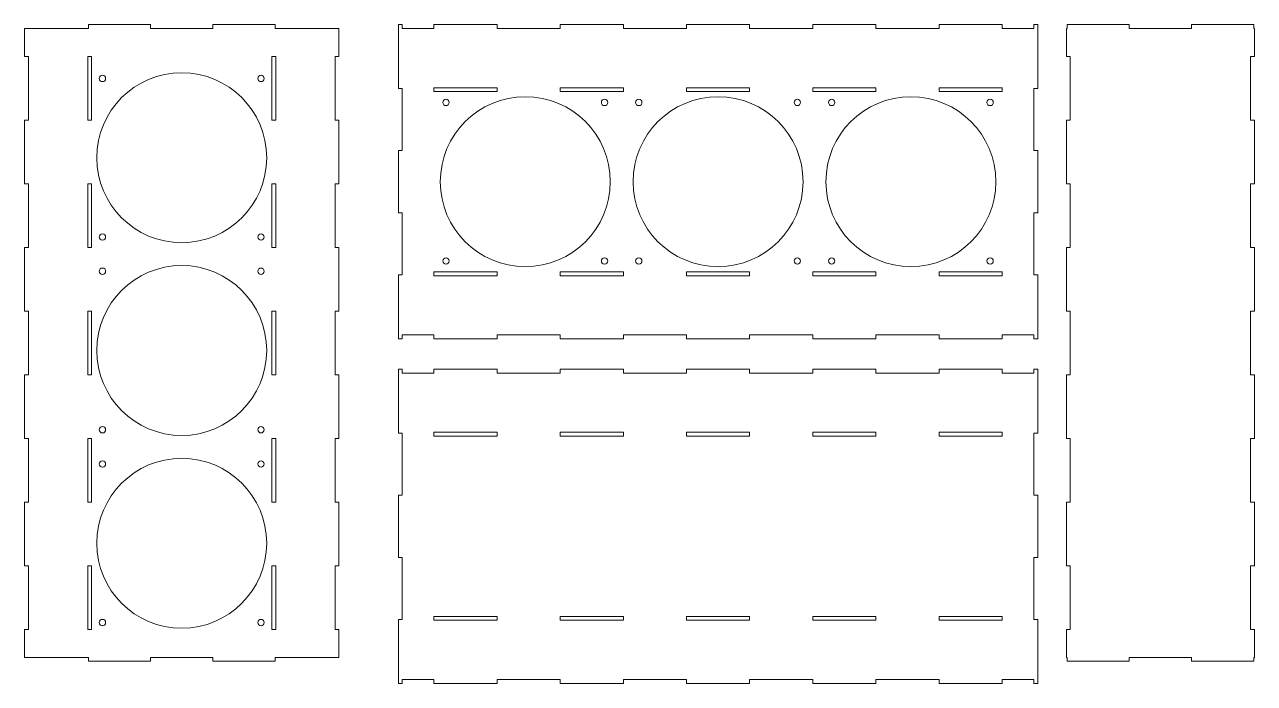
# Model space of a CAD drawing. Header units: millimetres. Extents: x -1160 to -143, y -819 to 758.
# Drawn here: x -1160 to -191, y -291 to 229 of the extents above; entities that cross this region are included whole.
import ezdxf

# ---------------------------------------------------------------- set-up
doc = ezdxf.new("R2010")
doc.units = ezdxf.units.MM
doc.header["$MEASUREMENT"] = 0
doc.layers.add('Layer 1', color=7, linetype='Continuous')

msp = doc.modelspace()

# ---------------------------------------------------------------- linework, layer by layer
at = {"layer": 'Layer 1', "color": 1, "lineweight": 18}
for points, knots in [([(-1160.3478, -270.3737), (-1160.3478, -270.3737), (-1110.0324, -270.3737), (-1110.0324, -270.3737), (-1110.0324, -270.3737), (-1110.0324, -273.3737), (-1110.0324, -273.3737), (-1110.0324, -273.3737), (-1060.987, -273.3737), (-1060.987, -273.3737), (-1060.987, -273.3737), (-1060.987, -270.3737), (-1060.987, -270.3737), (-1060.987, -270.3737), (-1011.9416, -270.3737), (-1011.9416, -270.3737), (-1011.9416, -270.3737), (-1011.9416, -273.3737), (-1011.9416, -273.3737), (-1011.9416, -273.3737), (-962.8962, -273.3737), (-962.8962, -273.3737), (-962.8962, -273.3737), (-962.8962, -270.3737), (-962.8962, -270.3737), (-962.8962, -270.3737), (-912.5808, -270.3737), (-912.5808, -270.3737), (-912.5808, -270.3737), (-912.5808, -248.2737), (-912.5808, -248.2737), (-912.5808, -248.2737), (-915.5808, -248.2737), (-915.5808, -248.2737), (-915.5808, -248.2737), (-915.5808, -198.0737), (-915.5808, -198.0737), (-915.5808, -198.0737), (-912.5808, -198.0737), (-912.5808, -198.0737), (-912.5808, -198.0737), (-912.5808, -147.8737), (-912.5808, -147.8737), (-912.5808, -147.8737), (-915.5808, -147.8737), (-915.5808, -147.8737), (-915.5808, -147.8737), (-915.5808, -97.6737), (-915.5808, -97.6737), (-915.5808, -97.6737), (-912.5808, -97.6737), (-912.5808, -97.6737), (-912.5808, -97.6737), (-912.5808, -47.4737), (-912.5808, -47.4737), (-912.5808, -47.4737), (-915.5808, -47.4737), (-915.5808, -47.4737), (-915.5808, -47.4737), (-915.5808, 2.7263), (-915.5808, 2.7263), (-915.5808, 2.7263), (-912.5808, 2.7263), (-912.5808, 2.7263), (-912.5808, 2.7263), (-912.5808, 52.9263), (-912.5808, 52.9263), (-912.5808, 52.9263), (-915.5808, 52.9263), (-915.5808, 52.9263), (-915.5808, 52.9263), (-915.5808, 103.1263), (-915.5808, 103.1263), (-915.5808, 103.1263), (-912.5808, 103.1263), (-912.5808, 103.1263), (-912.5808, 103.1263), (-912.5808, 153.3263), (-912.5808, 153.3263), (-912.5808, 153.3263), (-915.5808, 153.3263), (-915.5808, 153.3263), (-915.5808, 153.3263), (-915.5808, 203.5263), (-915.5808, 203.5263), (-915.5808, 203.5263), (-912.5808, 203.5263), (-912.5808, 203.5263), (-912.5808, 203.5263), (-912.5808, 225.6263), (-912.5808, 225.6263), (-912.5808, 225.6263), (-962.8962, 225.6263), (-962.8962, 225.6263), (-962.8962, 225.6263), (-962.8962, 228.6263), (-962.8962, 228.6263), (-962.8962, 228.6263), (-1011.9416, 228.6263), (-1011.9416, 228.6263), (-1011.9416, 228.6263), (-1011.9416, 225.6263), (-1011.9416, 225.6263), (-1011.9416, 225.6263), (-1060.987, 225.6263), (-1060.987, 225.6263), (-1060.987, 225.6263), (-1060.987, 228.6263), (-1060.987, 228.6263), (-1060.987, 228.6263), (-1110.0324, 228.6263), (-1110.0324, 228.6263), (-1110.0324, 228.6263), (-1110.0324, 225.6263), (-1110.0324, 225.6263), (-1110.0324, 225.6263), (-1160.3478, 225.6263), (-1160.3478, 225.6263), (-1160.3478, 225.6263), (-1160.3478, 203.5263), (-1160.3478, 203.5263), (-1160.3478, 203.5263), (-1157.3478, 203.5263), (-1157.3478, 203.5263), (-1157.3478, 203.5263), (-1157.3478, 153.3263), (-1157.3478, 153.3263), (-1157.3478, 153.3263), (-1160.3478, 153.3263), (-1160.3478, 153.3263), (-1160.3478, 153.3263), (-1160.3478, 103.1263), (-1160.3478, 103.1263), (-1160.3478, 103.1263), (-1157.3478, 103.1263), (-1157.3478, 103.1263), (-1157.3478, 103.1263), (-1157.3478, 52.9263), (-1157.3478, 52.9263), (-1157.3478, 52.9263), (-1160.3478, 52.9263), (-1160.3478, 52.9263), (-1160.3478, 52.9263), (-1160.3478, 2.7263), (-1160.3478, 2.7263), (-1160.3478, 2.7263), (-1157.3478, 2.7263), (-1157.3478, 2.7263), (-1157.3478, 2.7263), (-1157.3478, -47.4737), (-1157.3478, -47.4737), (-1157.3478, -47.4737), (-1160.3478, -47.4737), (-1160.3478, -47.4737), (-1160.3478, -47.4737), (-1160.3478, -97.6737), (-1160.3478, -97.6737), (-1160.3478, -97.6737), (-1157.3478, -97.6737), (-1157.3478, -97.6737), (-1157.3478, -97.6737), (-1157.3478, -147.8737), (-1157.3478, -147.8737), (-1157.3478, -147.8737), (-1160.3478, -147.8737), (-1160.3478, -147.8737), (-1160.3478, -147.8737), (-1160.3478, -198.0737), (-1160.3478, -198.0737), (-1160.3478, -198.0737), (-1157.3478, -198.0737), (-1157.3478, -198.0737), (-1157.3478, -198.0737), (-1157.3478, -248.2737), (-1157.3478, -248.2737), (-1157.3478, -248.2737), (-1160.3478, -248.2737), (-1160.3478, -248.2737), (-1160.3478, -248.2737), (-1160.3478, -270.3737), (-1160.3478, -270.3737)], [0, 0, 0, 0, 0.01666667, 0.01666667, 0.01666667, 0.03333333, 0.03333333, 0.03333333, 0.05, 0.05, 0.05, 0.06666667, 0.06666667, 0.06666667, 0.08333333, 0.08333333, 0.08333333, 0.1, 0.1, 0.1, 0.11666667, 0.11666667, 0.11666667, 0.13333333, 0.13333333, 0.13333333, 0.15, 0.15, 0.15, 0.16666667, 0.16666667, 0.16666667, 0.18333333, 0.18333333, 0.18333333, 0.2, 0.2, 0.2, 0.21666667, 0.21666667, 0.21666667, 0.23333333, 0.23333333, 0.23333333, 0.25, 0.25, 0.25, 0.26666667, 0.26666667, 0.26666667, 0.28333333, 0.28333333, 0.28333333, 0.3, 0.3, 0.3, 0.31666667, 0.31666667, 0.31666667, 0.33333333, 0.33333333, 0.33333333, 0.35, 0.35, 0.35, 0.36666667, 0.36666667, 0.36666667, 0.38333333, 0.38333333, 0.38333333, 0.4, 0.4, 0.4, 0.41666667, 0.41666667, 0.41666667, 0.43333333, 0.43333333, 0.43333333, 0.45, 0.45, 0.45, 0.46666667, 0.46666667, 0.46666667, 0.48333333, 0.48333333, 0.48333333, 0.5, 0.5, 0.5, 0.51666667, 0.51666667, 0.51666667, 0.53333333, 0.53333333, 0.53333333, 0.55, 0.55, 0.55, 0.56666667, 0.56666667, 0.56666667, 0.58333333, 0.58333333, 0.58333333, 0.6, 0.6, 0.6, 0.61666667, 0.61666667, 0.61666667, 0.63333333, 0.63333333, 0.63333333, 0.65, 0.65, 0.65, 0.66666667, 0.66666667, 0.66666667, 0.68333333, 0.68333333, 0.68333333, 0.7, 0.7, 0.7, 0.71666667, 0.71666667, 0.71666667, 0.73333333, 0.73333333, 0.73333333, 0.75, 0.75, 0.75, 0.76666667, 0.76666667, 0.76666667, 0.78333333, 0.78333333, 0.78333333, 0.8, 0.8, 0.8, 0.81666667, 0.81666667, 0.81666667, 0.83333333, 0.83333333, 0.83333333, 0.85, 0.85, 0.85, 0.86666667, 0.86666667, 0.86666667, 0.88333333, 0.88333333, 0.88333333, 0.9, 0.9, 0.9, 0.91666667, 0.91666667, 0.91666667, 0.93333333, 0.93333333, 0.93333333, 0.95, 0.95, 0.95, 0.96666667, 0.96666667, 0.96666667, 0.98333333, 0.98333333, 0.98333333, 1, 1, 1, 1]), ([(-364.6037, 225.6263), (-364.6037, 225.6263), (-364.6037, 228.6263), (-364.6037, 228.6263), (-364.6037, 228.6263), (-361.6037, 228.6263), (-361.6037, 228.6263), (-361.6037, 228.6263), (-361.6037, 178.3109), (-361.6037, 178.3109), (-361.6037, 178.3109), (-364.6037, 178.3109), (-364.6037, 178.3109), (-364.6037, 178.3109), (-364.6037, 129.2655), (-364.6037, 129.2655), (-364.6037, 129.2655), (-361.6037, 129.2655), (-361.6037, 129.2655), (-361.6037, 129.2655), (-361.6037, 80.2201), (-361.6037, 80.2201), (-361.6037, 80.2201), (-364.6037, 80.2201), (-364.6037, 80.2201), (-364.6037, 80.2201), (-364.6037, 31.1747), (-364.6037, 31.1747), (-364.6037, 31.1747), (-361.6037, 31.1747), (-361.6037, 31.1747), (-361.6037, 31.1747), (-361.6037, -19.1407), (-361.6037, -19.1407), (-361.6037, -19.1407), (-364.6037, -19.1407), (-364.6037, -19.1407), (-364.6037, -19.1407), (-364.6037, -16.1407), (-364.6037, -16.1407), (-364.6037, -16.1407), (-389.5037, -16.1407), (-389.5037, -16.1407), (-389.5037, -16.1407), (-389.5037, -19.1407), (-389.5037, -19.1407), (-389.5037, -19.1407), (-439.3037, -19.1407), (-439.3037, -19.1407), (-439.3037, -19.1407), (-439.3037, -16.1407), (-439.3037, -16.1407), (-439.3037, -16.1407), (-489.1037, -16.1407), (-489.1037, -16.1407), (-489.1037, -16.1407), (-489.1037, -19.1407), (-489.1037, -19.1407), (-489.1037, -19.1407), (-538.9037, -19.1407), (-538.9037, -19.1407), (-538.9037, -19.1407), (-538.9037, -16.1407), (-538.9037, -16.1407), (-538.9037, -16.1407), (-588.7037, -16.1407), (-588.7037, -16.1407), (-588.7037, -16.1407), (-588.7037, -19.1407), (-588.7037, -19.1407), (-588.7037, -19.1407), (-638.5037, -19.1407), (-638.5037, -19.1407), (-638.5037, -19.1407), (-638.5037, -16.1407), (-638.5037, -16.1407), (-638.5037, -16.1407), (-688.3037, -16.1407), (-688.3037, -16.1407), (-688.3037, -16.1407), (-688.3037, -19.1407), (-688.3037, -19.1407), (-688.3037, -19.1407), (-738.1037, -19.1407), (-738.1037, -19.1407), (-738.1037, -19.1407), (-738.1037, -16.1407), (-738.1037, -16.1407), (-738.1037, -16.1407), (-787.9037, -16.1407), (-787.9037, -16.1407), (-787.9037, -16.1407), (-787.9037, -19.1407), (-787.9037, -19.1407), (-787.9037, -19.1407), (-837.7037, -19.1407), (-837.7037, -19.1407), (-837.7037, -19.1407), (-837.7037, -16.1407), (-837.7037, -16.1407), (-837.7037, -16.1407), (-862.6037, -16.1407), (-862.6037, -16.1407), (-862.6037, -16.1407), (-862.6037, -19.1407), (-862.6037, -19.1407), (-862.6037, -19.1407), (-865.6037, -19.1407), (-865.6037, -19.1407), (-865.6037, -19.1407), (-865.6037, 31.1747), (-865.6037, 31.1747), (-865.6037, 31.1747), (-862.6037, 31.1747), (-862.6037, 31.1747), (-862.6037, 31.1747), (-862.6037, 80.2201), (-862.6037, 80.2201), (-862.6037, 80.2201), (-865.6037, 80.2201), (-865.6037, 80.2201), (-865.6037, 80.2201), (-865.6037, 129.2655), (-865.6037, 129.2655), (-865.6037, 129.2655), (-862.6037, 129.2655), (-862.6037, 129.2655), (-862.6037, 129.2655), (-862.6037, 178.3109), (-862.6037, 178.3109), (-862.6037, 178.3109), (-865.6037, 178.3109), (-865.6037, 178.3109), (-865.6037, 178.3109), (-865.6037, 228.6263), (-865.6037, 228.6263), (-865.6037, 228.6263), (-862.6037, 228.6263), (-862.6037, 228.6263), (-862.6037, 228.6263), (-862.6037, 225.6263), (-862.6037, 225.6263), (-862.6037, 225.6263), (-837.7037, 225.6263), (-837.7037, 225.6263), (-837.7037, 225.6263), (-837.7037, 228.6263), (-837.7037, 228.6263), (-837.7037, 228.6263), (-787.9037, 228.6263), (-787.9037, 228.6263), (-787.9037, 228.6263), (-787.9037, 225.6263), (-787.9037, 225.6263), (-787.9037, 225.6263), (-738.1037, 225.6263), (-738.1037, 225.6263), (-738.1037, 225.6263), (-738.1037, 228.6263), (-738.1037, 228.6263), (-738.1037, 228.6263), (-688.3037, 228.6263), (-688.3037, 228.6263), (-688.3037, 228.6263), (-688.3037, 225.6263), (-688.3037, 225.6263), (-688.3037, 225.6263), (-638.5037, 225.6263), (-638.5037, 225.6263), (-638.5037, 225.6263), (-638.5037, 228.6263), (-638.5037, 228.6263), (-638.5037, 228.6263), (-588.7037, 228.6263), (-588.7037, 228.6263), (-588.7037, 228.6263), (-588.7037, 225.6263), (-588.7037, 225.6263), (-588.7037, 225.6263), (-538.9037, 225.6263), (-538.9037, 225.6263), (-538.9037, 225.6263), (-538.9037, 228.6263), (-538.9037, 228.6263), (-538.9037, 228.6263), (-489.1037, 228.6263), (-489.1037, 228.6263), (-489.1037, 228.6263), (-489.1037, 225.6263), (-489.1037, 225.6263), (-489.1037, 225.6263), (-439.3037, 225.6263), (-439.3037, 225.6263), (-439.3037, 225.6263), (-439.3037, 228.6263), (-439.3037, 228.6263), (-439.3037, 228.6263), (-389.5037, 228.6263), (-389.5037, 228.6263), (-389.5037, 228.6263), (-389.5037, 225.6263), (-389.5037, 225.6263), (-389.5037, 225.6263), (-364.6037, 225.6263), (-364.6037, 225.6263)], [0, 0, 0, 0, 0.01470588, 0.01470588, 0.01470588, 0.02941176, 0.02941176, 0.02941176, 0.04411765, 0.04411765, 0.04411765, 0.05882353, 0.05882353, 0.05882353, 0.07352941, 0.07352941, 0.07352941, 0.08823529, 0.08823529, 0.08823529, 0.10294118, 0.10294118, 0.10294118, 0.11764706, 0.11764706, 0.11764706, 0.13235294, 0.13235294, 0.13235294, 0.14705882, 0.14705882, 0.14705882, 0.16176471, 0.16176471, 0.16176471, 0.17647059, 0.17647059, 0.17647059, 0.19117647, 0.19117647, 0.19117647, 0.20588235, 0.20588235, 0.20588235, 0.22058824, 0.22058824, 0.22058824, 0.23529412, 0.23529412, 0.23529412, 0.25, 0.25, 0.25, 0.26470588, 0.26470588, 0.26470588, 0.27941176, 0.27941176, 0.27941176, 0.29411765, 0.29411765, 0.29411765, 0.30882353, 0.30882353, 0.30882353, 0.32352941, 0.32352941, 0.32352941, 0.33823529, 0.33823529, 0.33823529, 0.35294118, 0.35294118, 0.35294118, 0.36764706, 0.36764706, 0.36764706, 0.38235294, 0.38235294, 0.38235294, 0.39705882, 0.39705882, 0.39705882, 0.41176471, 0.41176471, 0.41176471, 0.42647059, 0.42647059, 0.42647059, 0.44117647, 0.44117647, 0.44117647, 0.45588235, 0.45588235, 0.45588235, 0.47058824, 0.47058824, 0.47058824, 0.48529412, 0.48529412, 0.48529412, 0.5, 0.5, 0.5, 0.51470588, 0.51470588, 0.51470588, 0.52941176, 0.52941176, 0.52941176, 0.54411765, 0.54411765, 0.54411765, 0.55882353, 0.55882353, 0.55882353, 0.57352941, 0.57352941, 0.57352941, 0.58823529, 0.58823529, 0.58823529, 0.60294118, 0.60294118, 0.60294118, 0.61764706, 0.61764706, 0.61764706, 0.63235294, 0.63235294, 0.63235294, 0.64705882, 0.64705882, 0.64705882, 0.66176471, 0.66176471, 0.66176471, 0.67647059, 0.67647059, 0.67647059, 0.69117647, 0.69117647, 0.69117647, 0.70588235, 0.70588235, 0.70588235, 0.72058824, 0.72058824, 0.72058824, 0.73529412, 0.73529412, 0.73529412, 0.75, 0.75, 0.75, 0.76470588, 0.76470588, 0.76470588, 0.77941176, 0.77941176, 0.77941176, 0.79411765, 0.79411765, 0.79411765, 0.80882353, 0.80882353, 0.80882353, 0.82352941, 0.82352941, 0.82352941, 0.83823529, 0.83823529, 0.83823529, 0.85294118, 0.85294118, 0.85294118, 0.86764706, 0.86764706, 0.86764706, 0.88235294, 0.88235294, 0.88235294, 0.89705882, 0.89705882, 0.89705882, 0.91176471, 0.91176471, 0.91176471, 0.92647059, 0.92647059, 0.92647059, 0.94117647, 0.94117647, 0.94117647, 0.95588235, 0.95588235, 0.95588235, 0.97058824, 0.97058824, 0.97058824, 0.98529412, 0.98529412, 0.98529412, 1, 1, 1, 1]), ([(-193.7683, 203.5263), (-193.7683, 203.5263), (-190.7683, 203.5263), (-190.7683, 203.5263), (-190.7683, 203.5263), (-190.7683, 225.6263), (-190.7683, 225.6263), (-190.7683, 225.6263), (-191.3138, 225.6263), (-191.3138, 225.6263), (-191.3138, 225.6263), (-191.3138, 228.6263), (-191.3138, 228.6263), (-191.3138, 228.6263), (-240.3592, 228.6263), (-240.3592, 228.6263), (-240.3592, 228.6263), (-240.3592, 225.6263), (-240.3592, 225.6263), (-240.3592, 225.6263), (-289.4046, 225.6263), (-289.4046, 225.6263), (-289.4046, 225.6263), (-289.4046, 228.6263), (-289.4046, 228.6263), (-289.4046, 228.6263), (-338.45, 228.6263), (-338.45, 228.6263), (-338.45, 228.6263), (-338.45, 225.6263), (-338.45, 225.6263), (-338.45, 225.6263), (-338.9955, 225.6263), (-338.9955, 225.6263), (-338.9955, 225.6263), (-338.9955, 203.5263), (-338.9955, 203.5263), (-338.9955, 203.5263), (-335.9955, 203.5263), (-335.9955, 203.5263), (-335.9955, 203.5263), (-335.9955, 153.3263), (-335.9955, 153.3263), (-335.9955, 153.3263), (-338.9955, 153.3263), (-338.9955, 153.3263), (-338.9955, 153.3263), (-338.9955, 103.1263), (-338.9955, 103.1263), (-338.9955, 103.1263), (-335.9955, 103.1263), (-335.9955, 103.1263), (-335.9955, 103.1263), (-335.9955, 52.9263), (-335.9955, 52.9263), (-335.9955, 52.9263), (-338.9955, 52.9263), (-338.9955, 52.9263), (-338.9955, 52.9263), (-338.9955, 2.7263), (-338.9955, 2.7263), (-338.9955, 2.7263), (-335.9955, 2.7263), (-335.9955, 2.7263), (-335.9955, 2.7263), (-335.9955, -47.4737), (-335.9955, -47.4737), (-335.9955, -47.4737), (-338.9955, -47.4737), (-338.9955, -47.4737), (-338.9955, -47.4737), (-338.9955, -97.6737), (-338.9955, -97.6737), (-338.9955, -97.6737), (-335.9955, -97.6737), (-335.9955, -97.6737), (-335.9955, -97.6737), (-335.9955, -147.8737), (-335.9955, -147.8737), (-335.9955, -147.8737), (-338.9955, -147.8737), (-338.9955, -147.8737), (-338.9955, -147.8737), (-338.9955, -198.0737), (-338.9955, -198.0737), (-338.9955, -198.0737), (-335.9955, -198.0737), (-335.9955, -198.0737), (-335.9955, -198.0737), (-335.9955, -248.2737), (-335.9955, -248.2737), (-335.9955, -248.2737), (-338.9955, -248.2737), (-338.9955, -248.2737), (-338.9955, -248.2737), (-338.9955, -270.3737), (-338.9955, -270.3737), (-338.9955, -270.3737), (-338.45, -270.3737), (-338.45, -270.3737), (-338.45, -270.3737), (-338.45, -273.3737), (-338.45, -273.3737), (-338.45, -273.3737), (-289.4046, -273.3737), (-289.4046, -273.3737), (-289.4046, -273.3737), (-289.4046, -270.3737), (-289.4046, -270.3737), (-289.4046, -270.3737), (-240.3592, -270.3737), (-240.3592, -270.3737), (-240.3592, -270.3737), (-240.3592, -273.3737), (-240.3592, -273.3737), (-240.3592, -273.3737), (-191.3138, -273.3737), (-191.3138, -273.3737), (-191.3138, -273.3737), (-191.3138, -270.3737), (-191.3138, -270.3737), (-191.3138, -270.3737), (-190.7683, -270.3737), (-190.7683, -270.3737), (-190.7683, -270.3737), (-190.7683, -248.2737), (-190.7683, -248.2737), (-190.7683, -248.2737), (-193.7683, -248.2737), (-193.7683, -248.2737), (-193.7683, -248.2737), (-193.7683, -198.0737), (-193.7683, -198.0737), (-193.7683, -198.0737), (-190.7683, -198.0737), (-190.7683, -198.0737), (-190.7683, -198.0737), (-190.7683, -147.8737), (-190.7683, -147.8737), (-190.7683, -147.8737), (-193.7683, -147.8737), (-193.7683, -147.8737), (-193.7683, -147.8737), (-193.7683, -97.6737), (-193.7683, -97.6737), (-193.7683, -97.6737), (-190.7683, -97.6737), (-190.7683, -97.6737), (-190.7683, -97.6737), (-190.7683, -47.4737), (-190.7683, -47.4737), (-190.7683, -47.4737), (-193.7683, -47.4737), (-193.7683, -47.4737), (-193.7683, -47.4737), (-193.7683, 2.7263), (-193.7683, 2.7263), (-193.7683, 2.7263), (-190.7683, 2.7263), (-190.7683, 2.7263), (-190.7683, 2.7263), (-190.7683, 52.9263), (-190.7683, 52.9263), (-190.7683, 52.9263), (-193.7683, 52.9263), (-193.7683, 52.9263), (-193.7683, 52.9263), (-193.7683, 103.1263), (-193.7683, 103.1263), (-193.7683, 103.1263), (-190.7683, 103.1263), (-190.7683, 103.1263), (-190.7683, 103.1263), (-190.7683, 153.3263), (-190.7683, 153.3263), (-190.7683, 153.3263), (-193.7683, 153.3263), (-193.7683, 153.3263), (-193.7683, 153.3263), (-193.7683, 203.5263), (-193.7683, 203.5263)], [0, 0, 0, 0, 0.01666667, 0.01666667, 0.01666667, 0.03333333, 0.03333333, 0.03333333, 0.05, 0.05, 0.05, 0.06666667, 0.06666667, 0.06666667, 0.08333333, 0.08333333, 0.08333333, 0.1, 0.1, 0.1, 0.11666667, 0.11666667, 0.11666667, 0.13333333, 0.13333333, 0.13333333, 0.15, 0.15, 0.15, 0.16666667, 0.16666667, 0.16666667, 0.18333333, 0.18333333, 0.18333333, 0.2, 0.2, 0.2, 0.21666667, 0.21666667, 0.21666667, 0.23333333, 0.23333333, 0.23333333, 0.25, 0.25, 0.25, 0.26666667, 0.26666667, 0.26666667, 0.28333333, 0.28333333, 0.28333333, 0.3, 0.3, 0.3, 0.31666667, 0.31666667, 0.31666667, 0.33333333, 0.33333333, 0.33333333, 0.35, 0.35, 0.35, 0.36666667, 0.36666667, 0.36666667, 0.38333333, 0.38333333, 0.38333333, 0.4, 0.4, 0.4, 0.41666667, 0.41666667, 0.41666667, 0.43333333, 0.43333333, 0.43333333, 0.45, 0.45, 0.45, 0.46666667, 0.46666667, 0.46666667, 0.48333333, 0.48333333, 0.48333333, 0.5, 0.5, 0.5, 0.51666667, 0.51666667, 0.51666667, 0.53333333, 0.53333333, 0.53333333, 0.55, 0.55, 0.55, 0.56666667, 0.56666667, 0.56666667, 0.58333333, 0.58333333, 0.58333333, 0.6, 0.6, 0.6, 0.61666667, 0.61666667, 0.61666667, 0.63333333, 0.63333333, 0.63333333, 0.65, 0.65, 0.65, 0.66666667, 0.66666667, 0.66666667, 0.68333333, 0.68333333, 0.68333333, 0.7, 0.7, 0.7, 0.71666667, 0.71666667, 0.71666667, 0.73333333, 0.73333333, 0.73333333, 0.75, 0.75, 0.75, 0.76666667, 0.76666667, 0.76666667, 0.78333333, 0.78333333, 0.78333333, 0.8, 0.8, 0.8, 0.81666667, 0.81666667, 0.81666667, 0.83333333, 0.83333333, 0.83333333, 0.85, 0.85, 0.85, 0.86666667, 0.86666667, 0.86666667, 0.88333333, 0.88333333, 0.88333333, 0.9, 0.9, 0.9, 0.91666667, 0.91666667, 0.91666667, 0.93333333, 0.93333333, 0.93333333, 0.95, 0.95, 0.95, 0.96666667, 0.96666667, 0.96666667, 0.98333333, 0.98333333, 0.98333333, 1, 1, 1, 1]), ([(-1110.5779, 203.5263), (-1110.5779, 203.5263), (-1107.5779, 203.5263), (-1107.5779, 203.5263), (-1107.5779, 203.5263), (-1107.5779, 153.3263), (-1107.5779, 153.3263), (-1107.5779, 153.3263), (-1110.5779, 153.3263), (-1110.5779, 153.3263), (-1110.5779, 153.3263), (-1110.5779, 203.5263), (-1110.5779, 203.5263)], [0, 0, 0, 0, 0.25, 0.25, 0.25, 0.5, 0.5, 0.5, 0.75, 0.75, 0.75, 1, 1, 1, 1]), ([(-965.3507, 203.5263), (-965.3507, 203.5263), (-962.3507, 203.5263), (-962.3507, 203.5263), (-962.3507, 203.5263), (-962.3507, 153.3263), (-962.3507, 153.3263), (-962.3507, 153.3263), (-965.3507, 153.3263), (-965.3507, 153.3263), (-965.3507, 153.3263), (-965.3507, 203.5263), (-965.3507, 203.5263)], [0, 0, 0, 0, 0.25, 0.25, 0.25, 0.5, 0.5, 0.5, 0.75, 0.75, 0.75, 1, 1, 1, 1]), ([(-1036.4643, 190.6262), (-999.4613, 190.6262), (-969.4643, 160.6292), (-969.4643, 123.6262), (-969.4643, 86.6232), (-999.4613, 56.6262), (-1036.4643, 56.6262), (-1073.4673, 56.6262), (-1103.4643, 86.6232), (-1103.4643, 123.6262), (-1103.4643, 160.6292), (-1073.4673, 190.6262), (-1036.4643, 190.6262)], [0, 0, 0, 0, 0.25, 0.25, 0.25, 0.5, 0.5, 0.5, 0.75, 0.75, 0.75, 1, 1, 1, 1]), ([(-1096.4643, 186.1263), (-1096.4643, 187.507), (-1097.5836, 188.6263), (-1098.9643, 188.6263), (-1100.345, 188.6263), (-1101.4643, 187.507), (-1101.4643, 186.1263), (-1101.4643, 184.7456), (-1100.345, 183.6263), (-1098.9643, 183.6263), (-1097.5836, 183.6263), (-1096.4643, 184.7456), (-1096.4643, 186.1263)], [0, 0, 0, 0, 0.25, 0.25, 0.25, 0.5, 0.5, 0.5, 0.75, 0.75, 0.75, 1, 1, 1, 1]), ([(-971.4643, 186.1263), (-971.4643, 187.507), (-972.5836, 188.6263), (-973.9643, 188.6263), (-975.345, 188.6263), (-976.4643, 187.507), (-976.4643, 186.1263), (-976.4643, 184.7456), (-975.345, 183.6263), (-973.9643, 183.6263), (-972.5836, 183.6263), (-971.4643, 184.7456), (-971.4643, 186.1263)], [0, 0, 0, 0, 0.25, 0.25, 0.25, 0.5, 0.5, 0.5, 0.75, 0.75, 0.75, 1, 1, 1, 1]), ([(-787.9037, 175.8564), (-787.9037, 175.8564), (-787.9037, 178.8564), (-787.9037, 178.8564), (-787.9037, 178.8564), (-837.7037, 178.8564), (-837.7037, 178.8564), (-837.7037, 178.8564), (-837.7037, 175.8564), (-837.7037, 175.8564), (-837.7037, 175.8564), (-787.9037, 175.8564), (-787.9037, 175.8564)], [0, 0, 0, 0, 0.25, 0.25, 0.25, 0.5, 0.5, 0.5, 0.75, 0.75, 0.75, 1, 1, 1, 1]), ([(-688.3037, 175.8564), (-688.3037, 175.8564), (-688.3037, 178.8564), (-688.3037, 178.8564), (-688.3037, 178.8564), (-738.1037, 178.8564), (-738.1037, 178.8564), (-738.1037, 178.8564), (-738.1037, 175.8564), (-738.1037, 175.8564), (-738.1037, 175.8564), (-688.3037, 175.8564), (-688.3037, 175.8564)], [0, 0, 0, 0, 0.25, 0.25, 0.25, 0.5, 0.5, 0.5, 0.75, 0.75, 0.75, 1, 1, 1, 1]), ([(-588.7037, 175.8564), (-588.7037, 175.8564), (-588.7037, 178.8564), (-588.7037, 178.8564), (-588.7037, 178.8564), (-638.5037, 178.8564), (-638.5037, 178.8564), (-638.5037, 178.8564), (-638.5037, 175.8564), (-638.5037, 175.8564), (-638.5037, 175.8564), (-588.7037, 175.8564), (-588.7037, 175.8564)], [0, 0, 0, 0, 0.25, 0.25, 0.25, 0.5, 0.5, 0.5, 0.75, 0.75, 0.75, 1, 1, 1, 1]), ([(-489.1037, 175.8564), (-489.1037, 175.8564), (-489.1037, 178.8564), (-489.1037, 178.8564), (-489.1037, 178.8564), (-538.9037, 178.8564), (-538.9037, 178.8564), (-538.9037, 178.8564), (-538.9037, 175.8564), (-538.9037, 175.8564), (-538.9037, 175.8564), (-489.1037, 175.8564), (-489.1037, 175.8564)], [0, 0, 0, 0, 0.25, 0.25, 0.25, 0.5, 0.5, 0.5, 0.75, 0.75, 0.75, 1, 1, 1, 1]), ([(-389.5037, 175.8564), (-389.5037, 175.8564), (-389.5037, 178.8564), (-389.5037, 178.8564), (-389.5037, 178.8564), (-439.3037, 178.8564), (-439.3037, 178.8564), (-439.3037, 178.8564), (-439.3037, 175.8564), (-439.3037, 175.8564), (-439.3037, 175.8564), (-389.5037, 175.8564), (-389.5037, 175.8564)], [0, 0, 0, 0, 0.25, 0.25, 0.25, 0.5, 0.5, 0.5, 0.75, 0.75, 0.75, 1, 1, 1, 1]), ([(-832.6036, 104.7428), (-832.6036, 141.7458), (-802.6066, 171.7428), (-765.6036, 171.7428), (-728.6006, 171.7428), (-698.6036, 141.7458), (-698.6036, 104.7428), (-698.6036, 67.7398), (-728.6006, 37.7428), (-765.6036, 37.7428), (-802.6066, 37.7428), (-832.6036, 67.7398), (-832.6036, 104.7428)], [0, 0, 0, 0, 0.25, 0.25, 0.25, 0.5, 0.5, 0.5, 0.75, 0.75, 0.75, 1, 1, 1, 1]), ([(-825.6037, 167.2428), (-825.6037, 168.6235), (-826.723, 169.7428), (-828.1037, 169.7428), (-829.4844, 169.7428), (-830.6037, 168.6235), (-830.6037, 167.2428), (-830.6037, 165.8621), (-829.4844, 164.7428), (-828.1037, 164.7428), (-826.723, 164.7428), (-825.6037, 165.8621), (-825.6037, 167.2428)], [0, 0, 0, 0, 0.25, 0.25, 0.25, 0.5, 0.5, 0.5, 0.75, 0.75, 0.75, 1, 1, 1, 1]), ([(-700.6037, 167.2428), (-700.6037, 168.6235), (-701.723, 169.7428), (-703.1037, 169.7428), (-704.4844, 169.7428), (-705.6037, 168.6235), (-705.6037, 167.2428), (-705.6037, 165.8621), (-704.4844, 164.7428), (-703.1037, 164.7428), (-701.723, 164.7428), (-700.6037, 165.8621), (-700.6037, 167.2428)], [0, 0, 0, 0, 0.25, 0.25, 0.25, 0.5, 0.5, 0.5, 0.75, 0.75, 0.75, 1, 1, 1, 1]), ([(-680.6037, 104.7428), (-680.6037, 141.7458), (-650.6067, 171.7428), (-613.6037, 171.7428), (-576.6007, 171.7428), (-546.6037, 141.7458), (-546.6037, 104.7428), (-546.6037, 67.7398), (-576.6007, 37.7428), (-613.6037, 37.7428), (-650.6067, 37.7428), (-680.6037, 67.7398), (-680.6037, 104.7428)], [0, 0, 0, 0, 0.25, 0.25, 0.25, 0.5, 0.5, 0.5, 0.75, 0.75, 0.75, 1, 1, 1, 1]), ([(-673.6037, 167.2428), (-673.6037, 168.6235), (-674.723, 169.7428), (-676.1037, 169.7428), (-677.4844, 169.7428), (-678.6037, 168.6235), (-678.6037, 167.2428), (-678.6037, 165.8621), (-677.4844, 164.7428), (-676.1037, 164.7428), (-674.723, 164.7428), (-673.6037, 165.8621), (-673.6037, 167.2428)], [0, 0, 0, 0, 0.25, 0.25, 0.25, 0.5, 0.5, 0.5, 0.75, 0.75, 0.75, 1, 1, 1, 1]), ([(-548.6037, 167.2428), (-548.6037, 168.6235), (-549.723, 169.7428), (-551.1037, 169.7428), (-552.4844, 169.7428), (-553.6037, 168.6235), (-553.6037, 167.2428), (-553.6037, 165.8621), (-552.4844, 164.7428), (-551.1037, 164.7428), (-549.723, 164.7428), (-548.6037, 165.8621), (-548.6037, 167.2428)], [0, 0, 0, 0, 0.25, 0.25, 0.25, 0.5, 0.5, 0.5, 0.75, 0.75, 0.75, 1, 1, 1, 1]), ([(-528.6037, 104.7428), (-528.6037, 141.7458), (-498.6067, 171.7428), (-461.6037, 171.7428), (-424.6007, 171.7428), (-394.6037, 141.7458), (-394.6037, 104.7428), (-394.6037, 67.7398), (-424.6007, 37.7428), (-461.6037, 37.7428), (-498.6067, 37.7428), (-528.6037, 67.7398), (-528.6037, 104.7428)], [0, 0, 0, 0, 0.25, 0.25, 0.25, 0.5, 0.5, 0.5, 0.75, 0.75, 0.75, 1, 1, 1, 1]), ([(-521.6037, 167.2428), (-521.6037, 168.6235), (-522.723, 169.7428), (-524.1037, 169.7428), (-525.4844, 169.7428), (-526.6037, 168.6235), (-526.6037, 167.2428), (-526.6037, 165.8621), (-525.4844, 164.7428), (-524.1037, 164.7428), (-522.723, 164.7428), (-521.6037, 165.8621), (-521.6037, 167.2428)], [0, 0, 0, 0, 0.25, 0.25, 0.25, 0.5, 0.5, 0.5, 0.75, 0.75, 0.75, 1, 1, 1, 1]), ([(-396.6037, 167.2428), (-396.6037, 168.6235), (-397.723, 169.7428), (-399.1037, 169.7428), (-400.4844, 169.7428), (-401.6037, 168.6235), (-401.6037, 167.2428), (-401.6037, 165.8621), (-400.4844, 164.7428), (-399.1037, 164.7428), (-397.723, 164.7428), (-396.6037, 165.8621), (-396.6037, 167.2428)], [0, 0, 0, 0, 0.25, 0.25, 0.25, 0.5, 0.5, 0.5, 0.75, 0.75, 0.75, 1, 1, 1, 1]), ([(-1110.5779, 103.1263), (-1110.5779, 103.1263), (-1107.5779, 103.1263), (-1107.5779, 103.1263), (-1107.5779, 103.1263), (-1107.5779, 52.9263), (-1107.5779, 52.9263), (-1107.5779, 52.9263), (-1110.5779, 52.9263), (-1110.5779, 52.9263), (-1110.5779, 52.9263), (-1110.5779, 103.1263), (-1110.5779, 103.1263)], [0, 0, 0, 0, 0.25, 0.25, 0.25, 0.5, 0.5, 0.5, 0.75, 0.75, 0.75, 1, 1, 1, 1]), ([(-965.3507, 103.1263), (-965.3507, 103.1263), (-962.3507, 103.1263), (-962.3507, 103.1263), (-962.3507, 103.1263), (-962.3507, 52.9263), (-962.3507, 52.9263), (-962.3507, 52.9263), (-965.3507, 52.9263), (-965.3507, 52.9263), (-965.3507, 52.9263), (-965.3507, 103.1263), (-965.3507, 103.1263)], [0, 0, 0, 0, 0.25, 0.25, 0.25, 0.5, 0.5, 0.5, 0.75, 0.75, 0.75, 1, 1, 1, 1]), ([(-1096.4643, 61.1263), (-1096.4643, 62.507), (-1097.5836, 63.6263), (-1098.9643, 63.6263), (-1100.345, 63.6263), (-1101.4643, 62.507), (-1101.4643, 61.1263), (-1101.4643, 59.7456), (-1100.345, 58.6263), (-1098.9643, 58.6263), (-1097.5836, 58.6263), (-1096.4643, 59.7456), (-1096.4643, 61.1263)], [0, 0, 0, 0, 0.25, 0.25, 0.25, 0.5, 0.5, 0.5, 0.75, 0.75, 0.75, 1, 1, 1, 1]), ([(-971.4643, 61.1263), (-971.4643, 62.507), (-972.5836, 63.6263), (-973.9643, 63.6263), (-975.345, 63.6263), (-976.4643, 62.507), (-976.4643, 61.1263), (-976.4643, 59.7456), (-975.345, 58.6263), (-973.9643, 58.6263), (-972.5836, 58.6263), (-971.4643, 59.7456), (-971.4643, 61.1263)], [0, 0, 0, 0, 0.25, 0.25, 0.25, 0.5, 0.5, 0.5, 0.75, 0.75, 0.75, 1, 1, 1, 1]), ([(-825.6037, 42.2428), (-825.6037, 43.6235), (-826.723, 44.7428), (-828.1037, 44.7428), (-829.4844, 44.7428), (-830.6037, 43.6235), (-830.6037, 42.2428), (-830.6037, 40.8621), (-829.4844, 39.7428), (-828.1037, 39.7428), (-826.723, 39.7428), (-825.6037, 40.8621), (-825.6037, 42.2428)], [0, 0, 0, 0, 0.25, 0.25, 0.25, 0.5, 0.5, 0.5, 0.75, 0.75, 0.75, 1, 1, 1, 1]), ([(-700.6037, 42.2428), (-700.6037, 43.6235), (-701.723, 44.7428), (-703.1037, 44.7428), (-704.4844, 44.7428), (-705.6037, 43.6235), (-705.6037, 42.2428), (-705.6037, 40.8621), (-704.4844, 39.7428), (-703.1037, 39.7428), (-701.723, 39.7428), (-700.6037, 40.8621), (-700.6037, 42.2428)], [0, 0, 0, 0, 0.25, 0.25, 0.25, 0.5, 0.5, 0.5, 0.75, 0.75, 0.75, 1, 1, 1, 1]), ([(-673.6037, 42.2428), (-673.6037, 43.6235), (-674.723, 44.7428), (-676.1037, 44.7428), (-677.4844, 44.7428), (-678.6037, 43.6235), (-678.6037, 42.2428), (-678.6037, 40.8621), (-677.4844, 39.7428), (-676.1037, 39.7428), (-674.723, 39.7428), (-673.6037, 40.8621), (-673.6037, 42.2428)], [0, 0, 0, 0, 0.25, 0.25, 0.25, 0.5, 0.5, 0.5, 0.75, 0.75, 0.75, 1, 1, 1, 1]), ([(-548.6037, 42.2428), (-548.6037, 43.6235), (-549.723, 44.7428), (-551.1037, 44.7428), (-552.4844, 44.7428), (-553.6037, 43.6235), (-553.6037, 42.2428), (-553.6037, 40.8621), (-552.4844, 39.7428), (-551.1037, 39.7428), (-549.723, 39.7428), (-548.6037, 40.8621), (-548.6037, 42.2428)], [0, 0, 0, 0, 0.25, 0.25, 0.25, 0.5, 0.5, 0.5, 0.75, 0.75, 0.75, 1, 1, 1, 1]), ([(-521.6037, 42.2428), (-521.6037, 43.6235), (-522.723, 44.7428), (-524.1037, 44.7428), (-525.4844, 44.7428), (-526.6037, 43.6235), (-526.6037, 42.2428), (-526.6037, 40.8621), (-525.4844, 39.7428), (-524.1037, 39.7428), (-522.723, 39.7428), (-521.6037, 40.8621), (-521.6037, 42.2428)], [0, 0, 0, 0, 0.25, 0.25, 0.25, 0.5, 0.5, 0.5, 0.75, 0.75, 0.75, 1, 1, 1, 1]), ([(-396.6037, 42.2428), (-396.6037, 43.6235), (-397.723, 44.7428), (-399.1037, 44.7428), (-400.4844, 44.7428), (-401.6037, 43.6235), (-401.6037, 42.2428), (-401.6037, 40.8621), (-400.4844, 39.7428), (-399.1037, 39.7428), (-397.723, 39.7428), (-396.6037, 40.8621), (-396.6037, 42.2428)], [0, 0, 0, 0, 0.25, 0.25, 0.25, 0.5, 0.5, 0.5, 0.75, 0.75, 0.75, 1, 1, 1, 1]), ([(-1036.4643, 38.6263), (-999.4613, 38.6263), (-969.4643, 8.6293), (-969.4643, -28.3737), (-969.4643, -65.3767), (-999.4613, -95.3737), (-1036.4643, -95.3737), (-1073.4673, -95.3737), (-1103.4643, -65.3767), (-1103.4643, -28.3737), (-1103.4643, 8.6293), (-1073.4673, 38.6263), (-1036.4643, 38.6263)], [0, 0, 0, 0, 0.25, 0.25, 0.25, 0.5, 0.5, 0.5, 0.75, 0.75, 0.75, 1, 1, 1, 1]), ([(-1096.4643, 34.1263), (-1096.4643, 35.507), (-1097.5836, 36.6263), (-1098.9643, 36.6263), (-1100.345, 36.6263), (-1101.4643, 35.507), (-1101.4643, 34.1263), (-1101.4643, 32.7456), (-1100.345, 31.6263), (-1098.9643, 31.6263), (-1097.5836, 31.6263), (-1096.4643, 32.7456), (-1096.4643, 34.1263)], [0, 0, 0, 0, 0.25, 0.25, 0.25, 0.5, 0.5, 0.5, 0.75, 0.75, 0.75, 1, 1, 1, 1]), ([(-971.4643, 34.1263), (-971.4643, 35.507), (-972.5836, 36.6263), (-973.9643, 36.6263), (-975.345, 36.6263), (-976.4643, 35.507), (-976.4643, 34.1263), (-976.4643, 32.7456), (-975.345, 31.6263), (-973.9643, 31.6263), (-972.5836, 31.6263), (-971.4643, 32.7456), (-971.4643, 34.1263)], [0, 0, 0, 0, 0.25, 0.25, 0.25, 0.5, 0.5, 0.5, 0.75, 0.75, 0.75, 1, 1, 1, 1]), ([(-787.9037, 30.6292), (-787.9037, 30.6292), (-787.9037, 33.6292), (-787.9037, 33.6292), (-787.9037, 33.6292), (-837.7037, 33.6292), (-837.7037, 33.6292), (-837.7037, 33.6292), (-837.7037, 30.6292), (-837.7037, 30.6292), (-837.7037, 30.6292), (-787.9037, 30.6292), (-787.9037, 30.6292)], [0, 0, 0, 0, 0.25, 0.25, 0.25, 0.5, 0.5, 0.5, 0.75, 0.75, 0.75, 1, 1, 1, 1]), ([(-688.3037, 30.6292), (-688.3037, 30.6292), (-688.3037, 33.6292), (-688.3037, 33.6292), (-688.3037, 33.6292), (-738.1037, 33.6292), (-738.1037, 33.6292), (-738.1037, 33.6292), (-738.1037, 30.6292), (-738.1037, 30.6292), (-738.1037, 30.6292), (-688.3037, 30.6292), (-688.3037, 30.6292)], [0, 0, 0, 0, 0.25, 0.25, 0.25, 0.5, 0.5, 0.5, 0.75, 0.75, 0.75, 1, 1, 1, 1]), ([(-588.7037, 30.6292), (-588.7037, 30.6292), (-588.7037, 33.6292), (-588.7037, 33.6292), (-588.7037, 33.6292), (-638.5037, 33.6292), (-638.5037, 33.6292), (-638.5037, 33.6292), (-638.5037, 30.6292), (-638.5037, 30.6292), (-638.5037, 30.6292), (-588.7037, 30.6292), (-588.7037, 30.6292)], [0, 0, 0, 0, 0.25, 0.25, 0.25, 0.5, 0.5, 0.5, 0.75, 0.75, 0.75, 1, 1, 1, 1]), ([(-489.1037, 30.6292), (-489.1037, 30.6292), (-489.1037, 33.6292), (-489.1037, 33.6292), (-489.1037, 33.6292), (-538.9037, 33.6292), (-538.9037, 33.6292), (-538.9037, 33.6292), (-538.9037, 30.6292), (-538.9037, 30.6292), (-538.9037, 30.6292), (-489.1037, 30.6292), (-489.1037, 30.6292)], [0, 0, 0, 0, 0.25, 0.25, 0.25, 0.5, 0.5, 0.5, 0.75, 0.75, 0.75, 1, 1, 1, 1]), ([(-389.5037, 30.6292), (-389.5037, 30.6292), (-389.5037, 33.6292), (-389.5037, 33.6292), (-389.5037, 33.6292), (-439.3037, 33.6292), (-439.3037, 33.6292), (-439.3037, 33.6292), (-439.3037, 30.6292), (-439.3037, 30.6292), (-439.3037, 30.6292), (-389.5037, 30.6292), (-389.5037, 30.6292)], [0, 0, 0, 0, 0.25, 0.25, 0.25, 0.5, 0.5, 0.5, 0.75, 0.75, 0.75, 1, 1, 1, 1]), ([(-1110.5779, 2.7263), (-1110.5779, 2.7263), (-1107.5779, 2.7263), (-1107.5779, 2.7263), (-1107.5779, 2.7263), (-1107.5779, -47.4737), (-1107.5779, -47.4737), (-1107.5779, -47.4737), (-1110.5779, -47.4737), (-1110.5779, -47.4737), (-1110.5779, -47.4737), (-1110.5779, 2.7263), (-1110.5779, 2.7263)], [0, 0, 0, 0, 0.25, 0.25, 0.25, 0.5, 0.5, 0.5, 0.75, 0.75, 0.75, 1, 1, 1, 1]), ([(-965.3507, 2.7263), (-965.3507, 2.7263), (-962.3507, 2.7263), (-962.3507, 2.7263), (-962.3507, 2.7263), (-962.3507, -47.4737), (-962.3507, -47.4737), (-962.3507, -47.4737), (-965.3507, -47.4737), (-965.3507, -47.4737), (-965.3507, -47.4737), (-965.3507, 2.7263), (-965.3507, 2.7263)], [0, 0, 0, 0, 0.25, 0.25, 0.25, 0.5, 0.5, 0.5, 0.75, 0.75, 0.75, 1, 1, 1, 1]), ([(-364.6037, -46.1314), (-364.6037, -46.1314), (-364.6037, -43.1314), (-364.6037, -43.1314), (-364.6037, -43.1314), (-361.6037, -43.1314), (-361.6037, -43.1314), (-361.6037, -43.1314), (-361.6037, -93.4468), (-361.6037, -93.4468), (-361.6037, -93.4468), (-364.6037, -93.4468), (-364.6037, -93.4468), (-364.6037, -93.4468), (-364.6037, -142.4922), (-364.6037, -142.4922), (-364.6037, -142.4922), (-361.6037, -142.4922), (-361.6037, -142.4922), (-361.6037, -142.4922), (-361.6037, -191.5376), (-361.6037, -191.5376), (-361.6037, -191.5376), (-364.6037, -191.5376), (-364.6037, -191.5376), (-364.6037, -191.5376), (-364.6037, -240.583), (-364.6037, -240.583), (-364.6037, -240.583), (-361.6037, -240.583), (-361.6037, -240.583), (-361.6037, -240.583), (-361.6037, -290.8984), (-361.6037, -290.8984), (-361.6037, -290.8984), (-364.6037, -290.8984), (-364.6037, -290.8984), (-364.6037, -290.8984), (-364.6037, -287.8984), (-364.6037, -287.8984), (-364.6037, -287.8984), (-389.5037, -287.8984), (-389.5037, -287.8984), (-389.5037, -287.8984), (-389.5037, -290.8984), (-389.5037, -290.8984), (-389.5037, -290.8984), (-439.3037, -290.8984), (-439.3037, -290.8984), (-439.3037, -290.8984), (-439.3037, -287.8984), (-439.3037, -287.8984), (-439.3037, -287.8984), (-489.1037, -287.8984), (-489.1037, -287.8984), (-489.1037, -287.8984), (-489.1037, -290.8984), (-489.1037, -290.8984), (-489.1037, -290.8984), (-538.9037, -290.8984), (-538.9037, -290.8984), (-538.9037, -290.8984), (-538.9037, -287.8984), (-538.9037, -287.8984), (-538.9037, -287.8984), (-588.7037, -287.8984), (-588.7037, -287.8984), (-588.7037, -287.8984), (-588.7037, -290.8984), (-588.7037, -290.8984), (-588.7037, -290.8984), (-638.5037, -290.8984), (-638.5037, -290.8984), (-638.5037, -290.8984), (-638.5037, -287.8984), (-638.5037, -287.8984), (-638.5037, -287.8984), (-688.3037, -287.8984), (-688.3037, -287.8984), (-688.3037, -287.8984), (-688.3037, -290.8984), (-688.3037, -290.8984), (-688.3037, -290.8984), (-738.1037, -290.8984), (-738.1037, -290.8984), (-738.1037, -290.8984), (-738.1037, -287.8984), (-738.1037, -287.8984), (-738.1037, -287.8984), (-787.9037, -287.8984), (-787.9037, -287.8984), (-787.9037, -287.8984), (-787.9037, -290.8984), (-787.9037, -290.8984), (-787.9037, -290.8984), (-837.7037, -290.8984), (-837.7037, -290.8984), (-837.7037, -290.8984), (-837.7037, -287.8984), (-837.7037, -287.8984), (-837.7037, -287.8984), (-862.6037, -287.8984), (-862.6037, -287.8984), (-862.6037, -287.8984), (-862.6037, -290.8984), (-862.6037, -290.8984), (-862.6037, -290.8984), (-865.6037, -290.8984), (-865.6037, -290.8984), (-865.6037, -290.8984), (-865.6037, -240.583), (-865.6037, -240.583), (-865.6037, -240.583), (-862.6037, -240.583), (-862.6037, -240.583), (-862.6037, -240.583), (-862.6037, -191.5376), (-862.6037, -191.5376), (-862.6037, -191.5376), (-865.6037, -191.5376), (-865.6037, -191.5376), (-865.6037, -191.5376), (-865.6037, -142.4922), (-865.6037, -142.4922), (-865.6037, -142.4922), (-862.6037, -142.4922), (-862.6037, -142.4922), (-862.6037, -142.4922), (-862.6037, -93.4468), (-862.6037, -93.4468), (-862.6037, -93.4468), (-865.6037, -93.4468), (-865.6037, -93.4468), (-865.6037, -93.4468), (-865.6037, -43.1314), (-865.6037, -43.1314), (-865.6037, -43.1314), (-862.6037, -43.1314), (-862.6037, -43.1314), (-862.6037, -43.1314), (-862.6037, -46.1314), (-862.6037, -46.1314), (-862.6037, -46.1314), (-837.7037, -46.1314), (-837.7037, -46.1314), (-837.7037, -46.1314), (-837.7037, -43.1314), (-837.7037, -43.1314), (-837.7037, -43.1314), (-787.9037, -43.1314), (-787.9037, -43.1314), (-787.9037, -43.1314), (-787.9037, -46.1314), (-787.9037, -46.1314), (-787.9037, -46.1314), (-738.1037, -46.1314), (-738.1037, -46.1314), (-738.1037, -46.1314), (-738.1037, -43.1314), (-738.1037, -43.1314), (-738.1037, -43.1314), (-688.3037, -43.1314), (-688.3037, -43.1314), (-688.3037, -43.1314), (-688.3037, -46.1314), (-688.3037, -46.1314), (-688.3037, -46.1314), (-638.5037, -46.1314), (-638.5037, -46.1314), (-638.5037, -46.1314), (-638.5037, -43.1314), (-638.5037, -43.1314), (-638.5037, -43.1314), (-588.7037, -43.1314), (-588.7037, -43.1314), (-588.7037, -43.1314), (-588.7037, -46.1314), (-588.7037, -46.1314), (-588.7037, -46.1314), (-538.9037, -46.1314), (-538.9037, -46.1314), (-538.9037, -46.1314), (-538.9037, -43.1314), (-538.9037, -43.1314), (-538.9037, -43.1314), (-489.1037, -43.1314), (-489.1037, -43.1314), (-489.1037, -43.1314), (-489.1037, -46.1314), (-489.1037, -46.1314), (-489.1037, -46.1314), (-439.3037, -46.1314), (-439.3037, -46.1314), (-439.3037, -46.1314), (-439.3037, -43.1314), (-439.3037, -43.1314), (-439.3037, -43.1314), (-389.5037, -43.1314), (-389.5037, -43.1314), (-389.5037, -43.1314), (-389.5037, -46.1314), (-389.5037, -46.1314), (-389.5037, -46.1314), (-364.6037, -46.1314), (-364.6037, -46.1314)], [0, 0, 0, 0, 0.01470588, 0.01470588, 0.01470588, 0.02941176, 0.02941176, 0.02941176, 0.04411765, 0.04411765, 0.04411765, 0.05882353, 0.05882353, 0.05882353, 0.07352941, 0.07352941, 0.07352941, 0.08823529, 0.08823529, 0.08823529, 0.10294118, 0.10294118, 0.10294118, 0.11764706, 0.11764706, 0.11764706, 0.13235294, 0.13235294, 0.13235294, 0.14705882, 0.14705882, 0.14705882, 0.16176471, 0.16176471, 0.16176471, 0.17647059, 0.17647059, 0.17647059, 0.19117647, 0.19117647, 0.19117647, 0.20588235, 0.20588235, 0.20588235, 0.22058824, 0.22058824, 0.22058824, 0.23529412, 0.23529412, 0.23529412, 0.25, 0.25, 0.25, 0.26470588, 0.26470588, 0.26470588, 0.27941176, 0.27941176, 0.27941176, 0.29411765, 0.29411765, 0.29411765, 0.30882353, 0.30882353, 0.30882353, 0.32352941, 0.32352941, 0.32352941, 0.33823529, 0.33823529, 0.33823529, 0.35294118, 0.35294118, 0.35294118, 0.36764706, 0.36764706, 0.36764706, 0.38235294, 0.38235294, 0.38235294, 0.39705882, 0.39705882, 0.39705882, 0.41176471, 0.41176471, 0.41176471, 0.42647059, 0.42647059, 0.42647059, 0.44117647, 0.44117647, 0.44117647, 0.45588235, 0.45588235, 0.45588235, 0.47058824, 0.47058824, 0.47058824, 0.48529412, 0.48529412, 0.48529412, 0.5, 0.5, 0.5, 0.51470588, 0.51470588, 0.51470588, 0.52941176, 0.52941176, 0.52941176, 0.54411765, 0.54411765, 0.54411765, 0.55882353, 0.55882353, 0.55882353, 0.57352941, 0.57352941, 0.57352941, 0.58823529, 0.58823529, 0.58823529, 0.60294118, 0.60294118, 0.60294118, 0.61764706, 0.61764706, 0.61764706, 0.63235294, 0.63235294, 0.63235294, 0.64705882, 0.64705882, 0.64705882, 0.66176471, 0.66176471, 0.66176471, 0.67647059, 0.67647059, 0.67647059, 0.69117647, 0.69117647, 0.69117647, 0.70588235, 0.70588235, 0.70588235, 0.72058824, 0.72058824, 0.72058824, 0.73529412, 0.73529412, 0.73529412, 0.75, 0.75, 0.75, 0.76470588, 0.76470588, 0.76470588, 0.77941176, 0.77941176, 0.77941176, 0.79411765, 0.79411765, 0.79411765, 0.80882353, 0.80882353, 0.80882353, 0.82352941, 0.82352941, 0.82352941, 0.83823529, 0.83823529, 0.83823529, 0.85294118, 0.85294118, 0.85294118, 0.86764706, 0.86764706, 0.86764706, 0.88235294, 0.88235294, 0.88235294, 0.89705882, 0.89705882, 0.89705882, 0.91176471, 0.91176471, 0.91176471, 0.92647059, 0.92647059, 0.92647059, 0.94117647, 0.94117647, 0.94117647, 0.95588235, 0.95588235, 0.95588235, 0.97058824, 0.97058824, 0.97058824, 0.98529412, 0.98529412, 0.98529412, 1, 1, 1, 1]), ([(-1096.4643, -90.8737), (-1096.4643, -89.493), (-1097.5836, -88.3737), (-1098.9643, -88.3737), (-1100.345, -88.3737), (-1101.4643, -89.493), (-1101.4643, -90.8737), (-1101.4643, -92.2544), (-1100.345, -93.3737), (-1098.9643, -93.3737), (-1097.5836, -93.3737), (-1096.4643, -92.2544), (-1096.4643, -90.8737)], [0, 0, 0, 0, 0.25, 0.25, 0.25, 0.5, 0.5, 0.5, 0.75, 0.75, 0.75, 1, 1, 1, 1]), ([(-971.4643, -90.8737), (-971.4643, -89.493), (-972.5836, -88.3737), (-973.9643, -88.3737), (-975.345, -88.3737), (-976.4643, -89.493), (-976.4643, -90.8737), (-976.4643, -92.2544), (-975.345, -93.3737), (-973.9643, -93.3737), (-972.5836, -93.3737), (-971.4643, -92.2544), (-971.4643, -90.8737)], [0, 0, 0, 0, 0.25, 0.25, 0.25, 0.5, 0.5, 0.5, 0.75, 0.75, 0.75, 1, 1, 1, 1]), ([(-787.9037, -95.9013), (-787.9037, -95.9013), (-787.9037, -92.9013), (-787.9037, -92.9013), (-787.9037, -92.9013), (-837.7037, -92.9013), (-837.7037, -92.9013), (-837.7037, -92.9013), (-837.7037, -95.9013), (-837.7037, -95.9013), (-837.7037, -95.9013), (-787.9037, -95.9013), (-787.9037, -95.9013)], [0, 0, 0, 0, 0.25, 0.25, 0.25, 0.5, 0.5, 0.5, 0.75, 0.75, 0.75, 1, 1, 1, 1]), ([(-688.3037, -95.9013), (-688.3037, -95.9013), (-688.3037, -92.9013), (-688.3037, -92.9013), (-688.3037, -92.9013), (-738.1037, -92.9013), (-738.1037, -92.9013), (-738.1037, -92.9013), (-738.1037, -95.9013), (-738.1037, -95.9013), (-738.1037, -95.9013), (-688.3037, -95.9013), (-688.3037, -95.9013)], [0, 0, 0, 0, 0.25, 0.25, 0.25, 0.5, 0.5, 0.5, 0.75, 0.75, 0.75, 1, 1, 1, 1]), ([(-588.7037, -95.9013), (-588.7037, -95.9013), (-588.7037, -92.9013), (-588.7037, -92.9013), (-588.7037, -92.9013), (-638.5037, -92.9013), (-638.5037, -92.9013), (-638.5037, -92.9013), (-638.5037, -95.9013), (-638.5037, -95.9013), (-638.5037, -95.9013), (-588.7037, -95.9013), (-588.7037, -95.9013)], [0, 0, 0, 0, 0.25, 0.25, 0.25, 0.5, 0.5, 0.5, 0.75, 0.75, 0.75, 1, 1, 1, 1]), ([(-489.1037, -95.9013), (-489.1037, -95.9013), (-489.1037, -92.9013), (-489.1037, -92.9013), (-489.1037, -92.9013), (-538.9037, -92.9013), (-538.9037, -92.9013), (-538.9037, -92.9013), (-538.9037, -95.9013), (-538.9037, -95.9013), (-538.9037, -95.9013), (-489.1037, -95.9013), (-489.1037, -95.9013)], [0, 0, 0, 0, 0.25, 0.25, 0.25, 0.5, 0.5, 0.5, 0.75, 0.75, 0.75, 1, 1, 1, 1]), ([(-389.5037, -95.9013), (-389.5037, -95.9013), (-389.5037, -92.9013), (-389.5037, -92.9013), (-389.5037, -92.9013), (-439.3037, -92.9013), (-439.3037, -92.9013), (-439.3037, -92.9013), (-439.3037, -95.9013), (-439.3037, -95.9013), (-439.3037, -95.9013), (-389.5037, -95.9013), (-389.5037, -95.9013)], [0, 0, 0, 0, 0.25, 0.25, 0.25, 0.5, 0.5, 0.5, 0.75, 0.75, 0.75, 1, 1, 1, 1]), ([(-1110.5779, -97.6737), (-1110.5779, -97.6737), (-1107.5779, -97.6737), (-1107.5779, -97.6737), (-1107.5779, -97.6737), (-1107.5779, -147.8737), (-1107.5779, -147.8737), (-1107.5779, -147.8737), (-1110.5779, -147.8737), (-1110.5779, -147.8737), (-1110.5779, -147.8737), (-1110.5779, -97.6737), (-1110.5779, -97.6737)], [0, 0, 0, 0, 0.25, 0.25, 0.25, 0.5, 0.5, 0.5, 0.75, 0.75, 0.75, 1, 1, 1, 1]), ([(-965.3507, -97.6737), (-965.3507, -97.6737), (-962.3507, -97.6737), (-962.3507, -97.6737), (-962.3507, -97.6737), (-962.3507, -147.8737), (-962.3507, -147.8737), (-962.3507, -147.8737), (-965.3507, -147.8737), (-965.3507, -147.8737), (-965.3507, -147.8737), (-965.3507, -97.6737), (-965.3507, -97.6737)], [0, 0, 0, 0, 0.25, 0.25, 0.25, 0.5, 0.5, 0.5, 0.75, 0.75, 0.75, 1, 1, 1, 1]), ([(-1036.4643, -113.3737), (-999.4613, -113.3737), (-969.4643, -143.3707), (-969.4643, -180.3737), (-969.4643, -217.3767), (-999.4613, -247.3737), (-1036.4643, -247.3737), (-1073.4673, -247.3737), (-1103.4643, -217.3767), (-1103.4643, -180.3737), (-1103.4643, -143.3707), (-1073.4673, -113.3737), (-1036.4643, -113.3737)], [0, 0, 0, 0, 0.25, 0.25, 0.25, 0.5, 0.5, 0.5, 0.75, 0.75, 0.75, 1, 1, 1, 1]), ([(-1096.4643, -117.8737), (-1096.4643, -116.493), (-1097.5836, -115.3737), (-1098.9643, -115.3737), (-1100.345, -115.3737), (-1101.4643, -116.493), (-1101.4643, -117.8737), (-1101.4643, -119.2544), (-1100.345, -120.3737), (-1098.9643, -120.3737), (-1097.5836, -120.3737), (-1096.4643, -119.2544), (-1096.4643, -117.8737)], [0, 0, 0, 0, 0.25, 0.25, 0.25, 0.5, 0.5, 0.5, 0.75, 0.75, 0.75, 1, 1, 1, 1]), ([(-971.4643, -117.8737), (-971.4643, -116.493), (-972.5836, -115.3737), (-973.9643, -115.3737), (-975.345, -115.3737), (-976.4643, -116.493), (-976.4643, -117.8737), (-976.4643, -119.2544), (-975.345, -120.3737), (-973.9643, -120.3737), (-972.5836, -120.3737), (-971.4643, -119.2544), (-971.4643, -117.8737)], [0, 0, 0, 0, 0.25, 0.25, 0.25, 0.5, 0.5, 0.5, 0.75, 0.75, 0.75, 1, 1, 1, 1]), ([(-1110.5779, -198.0737), (-1110.5779, -198.0737), (-1107.5779, -198.0737), (-1107.5779, -198.0737), (-1107.5779, -198.0737), (-1107.5779, -248.2737), (-1107.5779, -248.2737), (-1107.5779, -248.2737), (-1110.5779, -248.2737), (-1110.5779, -248.2737), (-1110.5779, -248.2737), (-1110.5779, -198.0737), (-1110.5779, -198.0737)], [0, 0, 0, 0, 0.25, 0.25, 0.25, 0.5, 0.5, 0.5, 0.75, 0.75, 0.75, 1, 1, 1, 1]), ([(-965.3507, -198.0737), (-965.3507, -198.0737), (-962.3507, -198.0737), (-962.3507, -198.0737), (-962.3507, -198.0737), (-962.3507, -248.2737), (-962.3507, -248.2737), (-962.3507, -248.2737), (-965.3507, -248.2737), (-965.3507, -248.2737), (-965.3507, -248.2737), (-965.3507, -198.0737), (-965.3507, -198.0737)], [0, 0, 0, 0, 0.25, 0.25, 0.25, 0.5, 0.5, 0.5, 0.75, 0.75, 0.75, 1, 1, 1, 1]), ([(-1096.4643, -242.8737), (-1096.4643, -241.493), (-1097.5836, -240.3737), (-1098.9643, -240.3737), (-1100.345, -240.3737), (-1101.4643, -241.493), (-1101.4643, -242.8737), (-1101.4643, -244.2544), (-1100.345, -245.3737), (-1098.9643, -245.3737), (-1097.5836, -245.3737), (-1096.4643, -244.2544), (-1096.4643, -242.8737)], [0, 0, 0, 0, 0.25, 0.25, 0.25, 0.5, 0.5, 0.5, 0.75, 0.75, 0.75, 1, 1, 1, 1]), ([(-971.4643, -242.8737), (-971.4643, -241.493), (-972.5836, -240.3737), (-973.9643, -240.3737), (-975.345, -240.3737), (-976.4643, -241.493), (-976.4643, -242.8737), (-976.4643, -244.2544), (-975.345, -245.3737), (-973.9643, -245.3737), (-972.5836, -245.3737), (-971.4643, -244.2544), (-971.4643, -242.8737)], [0, 0, 0, 0, 0.25, 0.25, 0.25, 0.5, 0.5, 0.5, 0.75, 0.75, 0.75, 1, 1, 1, 1]), ([(-787.9037, -241.1285), (-787.9037, -241.1285), (-787.9037, -238.1285), (-787.9037, -238.1285), (-787.9037, -238.1285), (-837.7037, -238.1285), (-837.7037, -238.1285), (-837.7037, -238.1285), (-837.7037, -241.1285), (-837.7037, -241.1285), (-837.7037, -241.1285), (-787.9037, -241.1285), (-787.9037, -241.1285)], [0, 0, 0, 0, 0.25, 0.25, 0.25, 0.5, 0.5, 0.5, 0.75, 0.75, 0.75, 1, 1, 1, 1]), ([(-688.3037, -241.1285), (-688.3037, -241.1285), (-688.3037, -238.1285), (-688.3037, -238.1285), (-688.3037, -238.1285), (-738.1037, -238.1285), (-738.1037, -238.1285), (-738.1037, -238.1285), (-738.1037, -241.1285), (-738.1037, -241.1285), (-738.1037, -241.1285), (-688.3037, -241.1285), (-688.3037, -241.1285)], [0, 0, 0, 0, 0.25, 0.25, 0.25, 0.5, 0.5, 0.5, 0.75, 0.75, 0.75, 1, 1, 1, 1]), ([(-588.7037, -241.1285), (-588.7037, -241.1285), (-588.7037, -238.1285), (-588.7037, -238.1285), (-588.7037, -238.1285), (-638.5037, -238.1285), (-638.5037, -238.1285), (-638.5037, -238.1285), (-638.5037, -241.1285), (-638.5037, -241.1285), (-638.5037, -241.1285), (-588.7037, -241.1285), (-588.7037, -241.1285)], [0, 0, 0, 0, 0.25, 0.25, 0.25, 0.5, 0.5, 0.5, 0.75, 0.75, 0.75, 1, 1, 1, 1]), ([(-489.1037, -241.1285), (-489.1037, -241.1285), (-489.1037, -238.1285), (-489.1037, -238.1285), (-489.1037, -238.1285), (-538.9037, -238.1285), (-538.9037, -238.1285), (-538.9037, -238.1285), (-538.9037, -241.1285), (-538.9037, -241.1285), (-538.9037, -241.1285), (-489.1037, -241.1285), (-489.1037, -241.1285)], [0, 0, 0, 0, 0.25, 0.25, 0.25, 0.5, 0.5, 0.5, 0.75, 0.75, 0.75, 1, 1, 1, 1]), ([(-389.5037, -241.1285), (-389.5037, -241.1285), (-389.5037, -238.1285), (-389.5037, -238.1285), (-389.5037, -238.1285), (-439.3037, -238.1285), (-439.3037, -238.1285), (-439.3037, -238.1285), (-439.3037, -241.1285), (-439.3037, -241.1285), (-439.3037, -241.1285), (-389.5037, -241.1285), (-389.5037, -241.1285)], [0, 0, 0, 0, 0.25, 0.25, 0.25, 0.5, 0.5, 0.5, 0.75, 0.75, 0.75, 1, 1, 1, 1])]:
    msp.add_open_spline(points, degree=3, knots=knots, dxfattribs=at)

doc.saveas('drawing.dxf')
